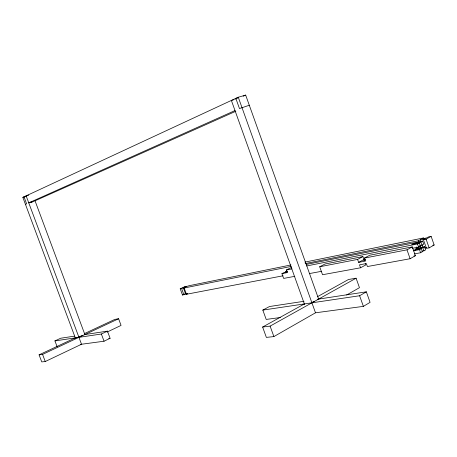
<?xml version="1.0" encoding="UTF-8"?>
<svg xmlns="http://www.w3.org/2000/svg" width="457" height="457" viewBox="0 0 457 457"><rect width="100%" height="100%" fill="white"/><g stroke="black" fill="none" stroke-linecap="round" stroke-linejoin="round"><path stroke-width="0.69" d="M304.368 303.934L262.621 327.046L266.368 337.397L273.886 336.581L315.496 312.799L363.384 306.367L370.079 302.357L366.348 291.829L317.295 299.278M280.341 317.524L266.203 319.426L262.826 310.092L359.608 295.748L366.348 291.829M346.629 295.011L359.465 287.676L356.1 278.199L348.52 279.49L317.318 296.764M362.909 256.571L325.007 264.003L319.694 266.762L322.539 274.731L360.556 267.785L359.51 264.832L366.343 263.558L367.399 266.534L410.112 258.731L415.384 255.714L412.288 246.889L369.73 255.235L364.412 258.091L365.463 261.073L358.636 262.369L357.591 259.416L362.909 256.571L363.949 259.507L358.636 262.369M414.299 253.926L420.589 252.744L422.405 251.71L421.32 248.619L413.774 250.07M421.851 251.236L423.913 250.847L425.713 249.819L424.639 246.746L417.092 248.202L415.282 249.219L415.71 250.442M305.219 263.58L418.583 240.708L420.366 239.719L425.221 238.731L423.433 239.725L426.461 248.368L429.14 247.86L434.15 244.998L431.14 236.383L428.472 236.926L426.701 237.908L421.851 238.897L423.622 237.914L304.916 262.112M413.322 250.836L419.503 249.653L421.32 248.619M415.282 249.219L422.834 247.763L424.639 246.746M412.425 248.271L418.595 247.071L420.423 246.049L419.337 242.958L411.803 244.461L413.317 243.621L420.851 242.113L422.662 241.107L423.742 244.181L421.931 245.198L419.874 245.598M262.621 327.046L270.104 326.115L356.1 278.199M364.412 258.091L406.993 249.842L412.288 246.889M306.647 265.957L417.509 243.975L419.337 242.958M423.433 239.725L426.107 239.188L431.14 236.383M360.556 267.785L365.857 264.889L365.44 263.712M365.292 259.616L363.698 260.473L365.04 260.222M262.826 310.092L269.481 306.533L304.031 301.289M294.822 276.319L283.648 278.416L281.935 273.646L287.367 272.589L286.425 269.967L291.572 267.374M281.935 273.646L283.751 272.726L287.15 272.064M287.07 271.052L285.259 271.966L287.304 271.567M80.226 344.418L104.047 341.219L110.097 338.289L107.441 331.136L84.893 334.558M76.365 337.392L39.079 354.838L41.736 361.91L45.249 361.527L81.517 344.247L26.14 195.847L28.374 195.133L26.763 195.876M107.109 332.056L121.065 325.407L118.597 318.752L114.833 319.397L84.471 333.599M187.513 293.565L182.492 295.016L180.224 288.807L185.879 287.207L184.16 288.013L186.445 294.262L187.587 293.714M182.492 295.016L185.508 293.583M57.154 346.829L54.931 340.905L101.368 334.021L107.441 331.136M77.656 337.54L79.758 336.552M39.079 354.838L42.57 354.404L118.597 318.752M180.224 288.807L185.062 286.545L186.45 286.265L184.742 287.059L189.009 285.739L290.955 264.957M75.376 338.054L22.85 197.378L238.274 97.227L245.666 95.09L318.826 299.598M235.264 99.083L237.172 98.198M243.21 96.227L245.666 95.09M54.931 340.905L60.735 338.226L74.405 336.152M25.455 204.348L26.615 203.828L24.01 196.841L26.232 196.127M235.007 110.565L28.762 202.868L35.04 200.806L235.829 111.251M29.911 202.617L30.985 202.137M31.213 202.251L32.83 201.531M31.225 202.314L32.327 201.948M22.85 197.378L25.358 196.573M249.299 105.247L239.479 108.566L235.823 98.369L237.789 97.798M233.99 99.677L231.373 100.437L304.545 304.425M184.16 288.013L291.223 266.408M306.219 264.443L422.662 241.107M286.425 269.967L292.006 268.859M419.052 246.317L420.423 246.049M319.694 266.762L357.591 259.416M432.813 245.255L434.15 244.998M363.949 259.507L365.149 259.273M424.764 248.025L426.849 247.625M186.445 294.262L283.02 275.794M309.498 273.566L321.374 271.344M413.985 255.977L415.384 255.714M80.975 335.815L82.797 335.541M79.232 336.632L81.049 336.358M312.959 301.689L314.302 301.489M108.726 338.483L110.097 338.289M42.57 354.404L45.249 361.527M101.368 334.021L104.047 341.219M34.926 200.503L84.962 334.741M183.32 287.727L185.593 293.937M181.606 288.527L183.885 294.748M270.104 326.115L273.886 336.581M238.274 97.227L315.496 312.799M359.608 295.748L363.384 306.367M420.366 239.719L421.063 241.696M422.217 244.992L423.142 247.631M420.851 242.113L421.931 245.198M422.834 247.763L423.913 250.847M418.583 240.708L419.046 242.027M420.2 245.335L421.131 247.98M417.509 243.975L418.595 247.071M419.503 249.653L420.589 252.744M416.647 246.934L417.092 248.202M406.993 249.842L410.112 258.731M426.107 239.188L429.14 247.86"/></g></svg>
